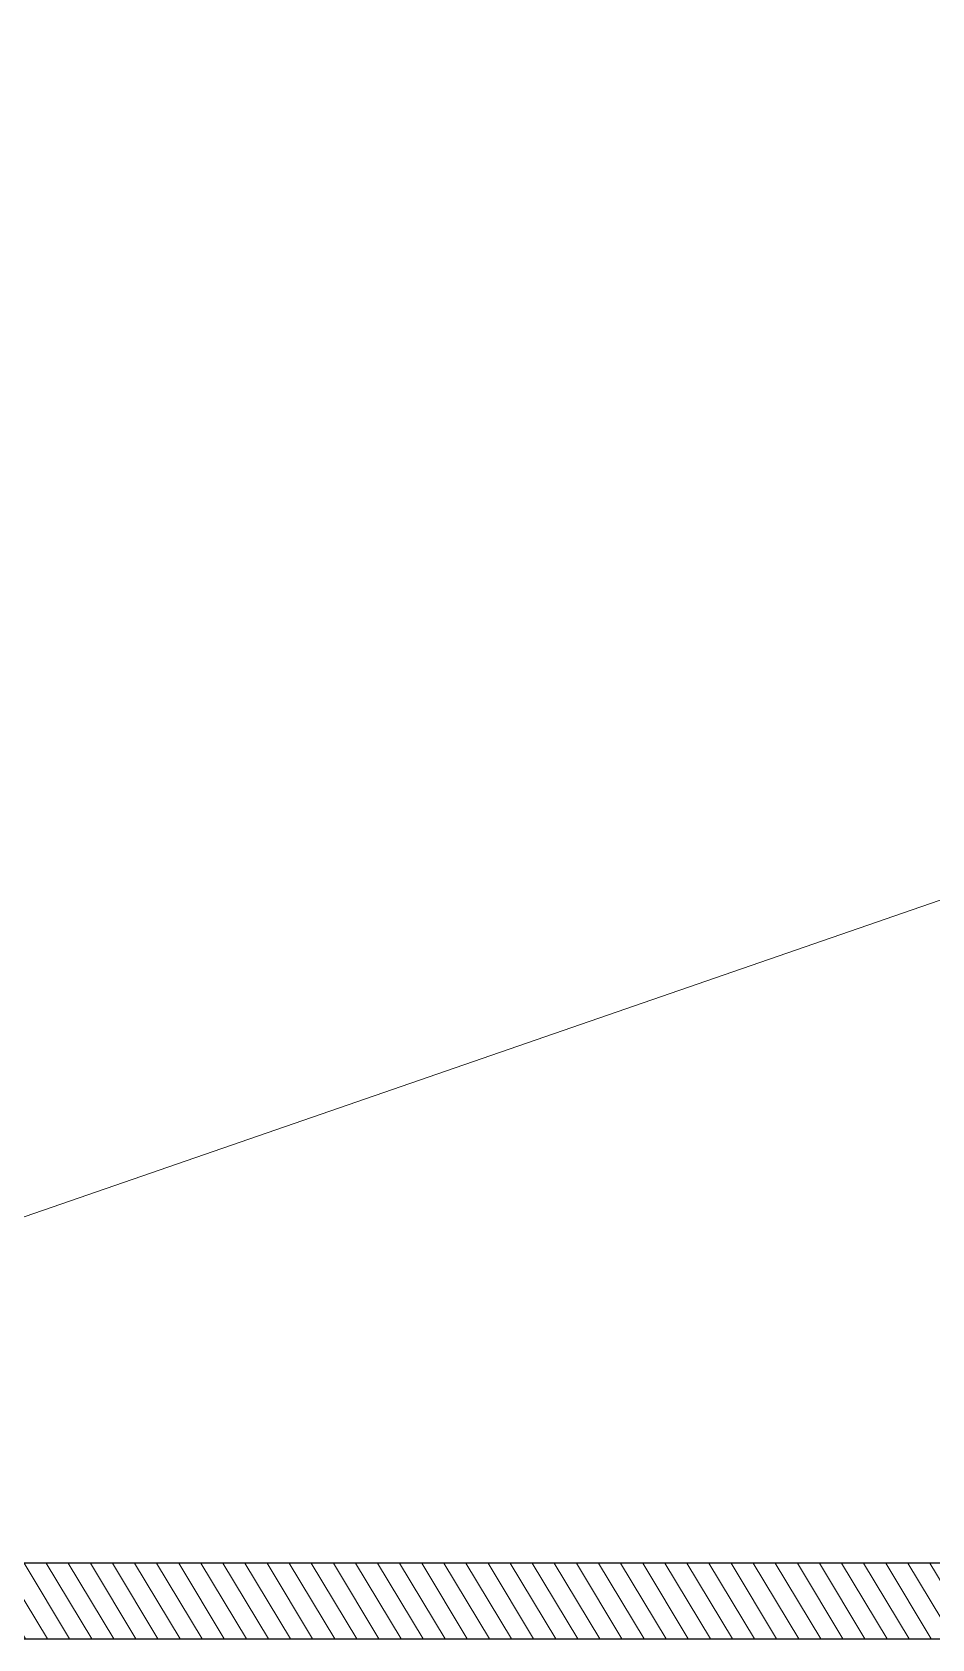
# Model space of a CAD drawing. Header units: inches. Extents: x -20583 to 399182, y -24453 to 525552.
# Drawn here: x 27012 to 27309, y -17665 to -17134 of the extents above; entities that cross this region are included whole.
import ezdxf

# ---------------------------------------------------------------- set-up
doc = ezdxf.new("R2010")
doc.units = ezdxf.units.IN
doc.header["$LTSCALE"] = 1000
doc.header["$MEASUREMENT"] = 0
doc.linetypes.add('DASHED', pattern=[0.75, 0.5, -0.25])
doc.linetypes.add('HIDDEN', pattern=[0.375, 0.25, -0.125])
doc.layers.add('A-Hidden', color=8, linetype='HIDDEN')
doc.layers.add('CQ Grg Gypsum', color=41, linetype='Continuous')
doc.layers.add('CQ Gypsum Hatch', color=8, linetype='Continuous', lineweight=20)
doc.layers.add('ID-NOTES', color=3, linetype='Continuous', lineweight=0)
doc.styles.add('ZZ-Dim All', font='romans.shx', dxfattribs={"width": 0.8})
doc.dimstyles.new('DIM 0200', dxfattribs={"dimscale": 200, "dimtxt": 1, "dimasz": 0.8, "dimexe": 0.5, "dimexo": 1, "dimgap": 0.4, "dimtad": 1, "dimdec": 0, "dimrnd": 10, "dimdsep": 46, "dimtxsty": 'ZZ-Dim All', "dimblk1": 'ARCHTICK', "dimblk2": 'ARCHTICK', "dimsah": 1, "dimcen": 1, "dimdle": 0.5, "dimclrd": 256, "dimclre": 256, "dimclrt": 256, "dimadec": 0, "dimazin": 2, "dimtfac": 1, "dimtdec": 0, "dimtix": 1, "dimtmove": 2, "dimatfit": 2, "dimfxl": 1, "dimfxlon": 1, "dimtolj": 1, "dimtzin": 0, "dimlwd": -1, "dimlwe": -1, "dimarcsym": 0})

# ---------------------------------------------------------------- blocks, each defined once
blk = doc.blocks.new('_ARCHTICK')
at = {"color": 0, "linetype": 'ByBlock', "const_width": 0.15}
blk.add_lwpolyline([(-0.5, -0.5), (0.5, 0.5)], dxfattribs=at)

msp = doc.modelspace()

# ---------------------------------------------------------------- hatches: boundary and pattern name
at = {"layer": 'CQ Gypsum Hatch'}
h = msp.add_hatch(dxfattribs=at)
h.set_pattern_fill('ANSI31', color=256, scale=50, angle=76.0286, style=0)
h.set_pattern_definition([(121.0285767, (-294461.489, -487743.662), (-5.35568947, -3.22165956), [])])
edge = h.paths.add_edge_path()
edge.add_line((23789.97, -17615.19), (23789.97, -17640.19))
edge.add_line((23789.97, -17640.19), (23809.97, -17640.19))
edge.add_line((23809.97, -17640.19), (23809.97, -17665.19))
edge.add_line((23809.97, -17665.19), (28269.97, -17665.19))
edge.add_line((28269.97, -17665.19), (28269.97, -17640.19))
edge.add_line((28269.97, -17640.19), (28289.97, -17640.19))
edge.add_line((28289.97, -17640.19), (28289.97, -17615.19))
edge.add_line((28289.97, -17615.19), (28244.97, -17615.19))
edge.add_line((28244.97, -17615.19), (28244.97, -17640.19))
edge.add_line((28244.97, -17640.19), (23834.97, -17640.19))
edge.add_line((23834.97, -17640.19), (23834.97, -17615.19))
edge.add_line((23834.97, -17615.19), (23789.97, -17615.19))

# ---------------------------------------------------------------- linework, layer by layer
at = {"layer": 'A-Hidden', "linetype": 'DASHED', "lineweight": 0, "ltscale": 10}
msp.add_line((30642.03, -17665.19, 0), (17361.9, -17665.19, 0), dxfattribs=at)
at = {"layer": 'CQ Grg Gypsum', "elevation": 0}
msp.add_lwpolyline([(23789.97, -17615.19), (23789.97, -17640.19), (23809.97, -17640.19), (23809.97, -17665.19), (28269.97, -17665.19), (28269.97, -17640.19), (28289.97, -17640.19), (28289.97, -17615.19), (28244.97, -17615.19), (28244.97, -17640.19), (23834.97, -17640.19), (23834.97, -17615.19), (23789.97, -17615.19)], dxfattribs=at)

# ---------------------------------------------------------------- leaders
at = {"layer": 'ID-NOTES'}
msp.add_leader([(26915.86, -17558.16, -375.85), (28139.94, -17134.4, -375.85), (29105.02, -17134.4, -375.85)], dimstyle='DIM 0200', override={"dimasz": 0.2, "dimtad": 0, "dimclrd": 8}, dxfattribs=at)

doc.saveas('drawing.dxf')
